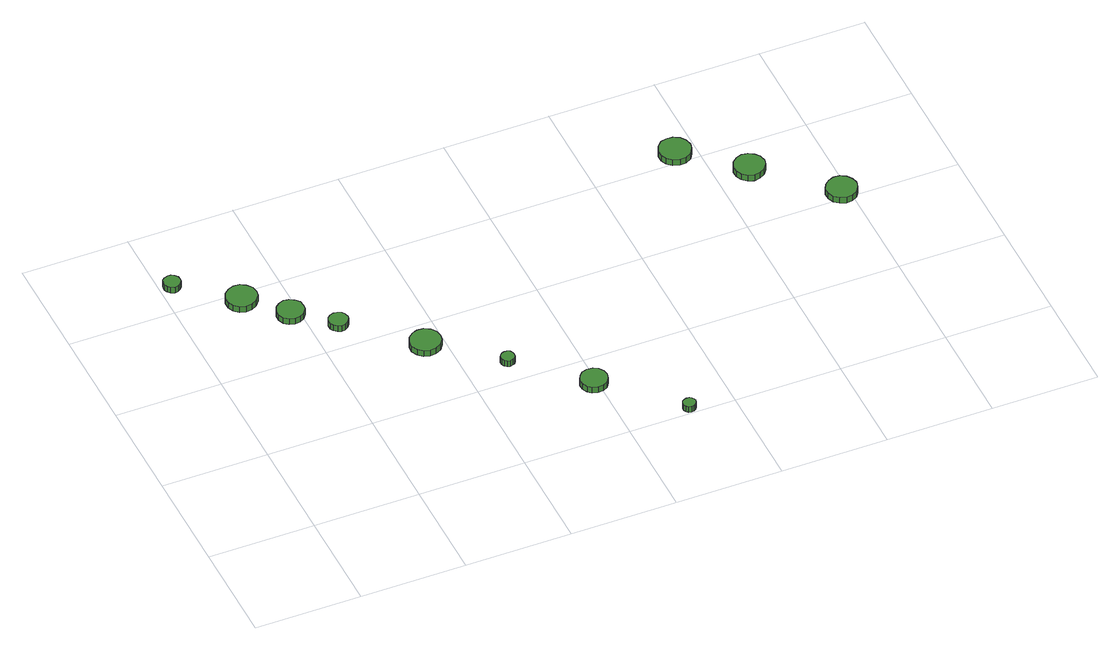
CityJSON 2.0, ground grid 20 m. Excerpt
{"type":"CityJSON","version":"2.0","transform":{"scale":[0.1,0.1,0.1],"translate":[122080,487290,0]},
"CityObjects":{
"tree1":{"type":"SolitaryVegetationObject","attributes":{"function":"something"},"geometry":[{"type":"MultiSurface","lod":"1","boundaries":[[[0,1,2,3,4,5,6,7,8,9,10,11,12,13,14]],[[15,16,17,18,19,20,21,22,23,24,25,26,27,28,29]],[[0,29,28,1]],[[1,28,27,2]],[[2,27,26,3]],[[3,26,25,4]],[[4,25,24,5]],[[5,24,23,6]],[[6,23,22,7]],[[7,22,21,8]],[[8,21,20,9]],[[9,20,19,10]],[[10,19,18,11]],[[11,18,17,12]],[[12,17,16,13]],[[13,16,15,14]],[[14,15,29,0]]]}]},
"tree2":{"type":"SolitaryVegetationObject","attributes":{"function":"something"},"geometry":[{"type":"MultiSurface","lod":"1","boundaries":[[[30,31,32,33,34,35,36,37,38,39,40,41,42,43,44]],[[45,46,47,48,49,50,51,52,53,54,55,56,57,58,59]],[[30,59,58,31]],[[31,58,57,32]],[[32,57,56,33]],[[33,56,55,34]],[[34,55,54,35]],[[35,54,53,36]],[[36,53,52,37]],[[37,52,51,38]],[[38,51,50,39]],[[39,50,49,40]],[[40,49,48,41]],[[41,48,47,42]],[[42,47,46,43]],[[43,46,45,44]],[[44,45,59,30]]]}]},
"tree3":{"type":"SolitaryVegetationObject","attributes":{"function":"something"},"geometry":[{"type":"MultiSurface","lod":"1","boundaries":[[[60,61,62,63,64,65,66,67,68,69,70,71,72,73,74]],[[75,76,77,78,79,80,81,82,83,84,85,86,87,88,89]],[[60,89,88,61]],[[61,88,87,62]],[[62,87,86,63]],[[63,86,85,64]],[[64,85,84,65]],[[65,84,83,66]],[[66,83,82,67]],[[67,82,81,68]],[[68,81,80,69]],[[69,80,79,70]],[[70,79,78,71]],[[71,78,77,72]],[[72,77,76,73]],[[73,76,75,74]],[[74,75,89,60]]]}]},
"tree4":{"type":"SolitaryVegetationObject","attributes":{"function":"something"},"geometry":[{"type":"MultiSurface","lod":"1","boundaries":[[[90,91,92,93,94,95,96,97,98,99,100,101,102,103,104]],[[105,106,107,108,109,110,111,112,113,114,115,116,117,118,119]],[[90,119,118,91]],[[91,118,117,92]],[[92,117,116,93]],[[93,116,115,94]],[[94,115,114,95]],[[95,114,113,96]],[[96,113,112,97]],[[97,112,111,98]],[[98,111,110,99]],[[99,110,109,100]],[[100,109,108,101]],[[101,108,107,102]],[[102,107,106,103]],[[103,106,105,104]],[[104,105,119,90]]]}]},
"tree5":{"type":"SolitaryVegetationObject","attributes":{"function":"something"},"geometry":[{"type":"MultiSurface","lod":"1","boundaries":[[[120,121,122,123,124,125,126,127,128,129,130,131,132,133,134]],[[135,136,137,138,139,140,141,142,143,144,145,146,147,148,149]],[[120,149,148,121]],[[121,148,147,122]],[[122,147,146,123]],[[123,146,145,124]],[[124,145,144,125]],[[125,144,143,126]],[[126,143,142,127]],[[127,142,141,128]],[[128,141,140,129]],[[129,140,139,130]],[[130,139,138,131]],[[131,138,137,132]],[[132,137,136,133]],[[133,136,135,134]],[[134,135,149,120]]]}]},
"tree6":{"type":"SolitaryVegetationObject","attributes":{"function":"something"},"geometry":[{"type":"MultiSurface","lod":"1","boundaries":[[[150,151,152,153,154,155,156,157,158,159,160,161,162,163,164]],[[165,166,167,168,169,170,171,172,173,174,175,176,177,178,179]],[[150,179,178,151]],[[151,178,177,152]],[[152,177,176,153]],[[153,176,175,154]],[[154,175,174,155]],[[155,174,173,156]],[[156,173,172,157]],[[157,172,171,158]],[[158,171,170,159]],[[159,170,169,160]],[[160,169,168,161]],[[161,168,167,162]],[[162,167,166,163]],[[163,166,165,164]],[[164,165,179,150]]]}]},
"tree7":{"type":"SolitaryVegetationObject","attributes":{"function":"something"},"geometry":[{"type":"MultiSurface","lod":"1","boundaries":[[[180,181,182,183,184,185,186,187,188,189,190,191,192,193,194]],[[195,196,197,198,199,200,201,202,203,204,205,206,207,208,209]],[[180,209,208,181]],[[181,208,207,182]],[[182,207,206,183]],[[183,206,205,184]],[[184,205,204,185]],[[185,204,203,186]],[[186,203,202,187]],[[187,202,201,188]],[[188,201,200,189]],[[189,200,199,190]],[[190,199,198,191]],[[191,198,197,192]],[[192,197,196,193]],[[193,196,195,194]],[[194,195,209,180]]]}]},
"tree8":{"type":"SolitaryVegetationObject","attributes":{"function":"something"},"geometry":[{"type":"MultiSurface","lod":"1","boundaries":[[[210,211,212,213,214,215,216,217,218,219,220,221,222,223,224]],[[225,226,227,228,229,230,231,232,233,234,235,236,237,238,239]],[[210,239,238,211]],[[211,238,237,212]],[[212,237,236,213]],[[213,236,235,214]],[[214,235,234,215]],[[215,234,233,216]],[[216,233,232,217]],[[217,232,231,218]],[[218,231,230,219]],[[219,230,229,220]],[[220,229,228,221]],[[221,228,227,222]],[[222,227,226,223]],[[223,226,225,224]],[[224,225,239,210]]]}]},
"tree9":{"type":"SolitaryVegetationObject","attributes":{"function":"something"},"geometry":[{"type":"MultiSurface","lod":"1","boundaries":[[[240,241,242,243,244,245,246,247,248,249,250,251,252,253,254]],[[255,256,257,258,259,260,261,262,263,264,265,266,267,268,269]],[[240,269,268,241]],[[241,268,267,242]],[[242,267,266,243]],[[243,266,265,244]],[[244,265,264,245]],[[245,264,263,246]],[[246,263,262,247]],[[247,262,261,248]],[[248,261,260,249]],[[249,260,259,250]],[[250,259,258,251]],[[251,258,257,252]],[[252,257,256,253]],[[253,256,255,254]],[[254,255,269,240]]]}]},
"tree10":{"type":"SolitaryVegetationObject","attributes":{"function":"something"},"geometry":[{"type":"MultiSurface","lod":"1","boundaries":[[[270,271,272,273,274,275,276,277,278,279,280,281,282,283,284]],[[285,286,287,288,289,290,291,292,293,294,295,296,297,298,299]],[[270,299,298,271]],[[271,298,297,272]],[[272,297,296,273]],[[273,296,295,274]],[[274,295,294,275]],[[275,294,293,276]],[[276,293,292,277]],[[277,292,291,278]],[[278,291,290,279]],[[279,290,289,280]],[[280,289,288,281]],[[281,288,287,282]],[[282,287,286,283]],[[283,286,285,284]],[[284,285,299,270]]]}]},
"tree11":{"type":"SolitaryVegetationObject","attributes":{"function":"something"},"geometry":[{"type":"MultiSurface","lod":"1","boundaries":[[[300,301,302,303,304,305,306,307,308,309,310,311,312,313,314]],[[315,316,317,318,319,320,321,322,323,324,325,326,327,328,329]],[[300,329,328,301]],[[301,328,327,302]],[[302,327,326,303]],[[303,326,325,304]],[[304,325,324,305]],[[305,324,323,306]],[[306,323,322,307]],[[307,322,321,308]],[[308,321,320,309]],[[309,320,319,310]],[[310,319,318,311]],[[311,318,317,312]],[[312,317,316,313]],[[313,316,315,314]],[[314,315,329,300]]]}]}
},
"vertices":[
[38,660,16],[37,667,16],[33,672,16],[27,676,16],[21,676,16],[14,674,16],[9,670,16],[7,664,16],[7,657,16],[9,651,16],[14,646,16],[21,644,16],[27,645,16],[33,648,16],[37,654,16],[37,654,3],[33,648,3],[27,645,3],[21,644,3],[14,646,3],[9,651,3],[7,657,3],[7,664,3],[9,670,3],[14,674,3],[21,676,3],[27,676,3],[33,672,3],[37,667,3],[38,660,3],
[146,576,17],[144,588,17],[136,598,17],[126,604,17],[114,605,17],[103,601,17],[94,593,17],[89,582,17],[89,570,17],[94,559,17],[103,551,17],[114,548,17],[126,549,17],[136,555,17],[144,565,17],[144,565,4],[136,555,4],[126,549,4],[114,548,4],[103,551,4],[94,559,4],[89,570,4],[89,582,4],[94,593,4],[103,601,4],[114,605,4],[126,604,4],[136,598,4],[144,588,4],[146,576,4],
[207,511,16],[205,522,16],[198,530,16],[189,535,16],[179,537,16],[169,533,16],[161,526,16],[157,517,16],[157,506,16],[161,496,16],[169,489,16],[179,486,16],[189,487,16],[198,492,16],[205,501,16],[205,501,3],[198,492,3],[189,487,3],[179,486,3],[169,489,3],[161,496,3],[157,506,3],[157,517,3],[161,526,3],[169,533,3],[179,537,3],[189,535,3],[198,530,3],[205,522,3],[207,511,3],
[266,455,15],[264,463,15],[260,469,15],[253,472,15],[246,473,15],[239,471,15],[233,466,15],[230,459,15],[230,451,15],[233,445,15],[239,439,15],[246,437,15],[253,438,15],[260,442,15],[264,448,15],[264,448,2],[260,442,2],[253,438,2],[246,437,2],[239,439,2],[233,445,2],[230,451,2],[230,459,2],[233,466,2],[239,471,2],[246,473,2],[253,472,2],[260,469,2],[264,463,2],[266,455,2],
[393,345,15],[391,357,15],[384,367,15],[373,373,15],[361,374,15],[350,370,15],[341,362,15],[336,351,15],[336,339,15],[341,328,15],[350,320,15],[361,317,15],[373,318,15],[384,324,15],[391,334,15],[391,334,2],[384,324,2],[373,318,2],[361,317,2],[350,320,2],[341,328,2],[336,339,2],[336,351,2],[341,362,2],[350,370,2],[361,374,2],[373,373,2],[384,367,2],[391,357,2],[393,345,2],
[491,249,15],[490,254,15],[487,259,15],[482,261,15],[477,262,15],[472,260,15],[468,257,15],[465,252,15],[465,246,15],[468,241,15],[472,238,15],[477,236,15],[482,237,15],[487,239,15],[490,244,15],[490,244,2],[487,239,2],[482,237,2],[477,236,2],[472,238,2],[468,241,2],[465,246,2],[465,252,2],[468,257,2],[472,260,2],[477,262,2],[482,261,2],[487,259,2],[490,254,2],[491,249,2],
[618,138,14],[616,148,14],[610,157,14],[601,162,14],[590,163,14],[580,160,14],[573,153,14],[568,143,14],[568,133,14],[573,123,14],[580,116,14],[590,113,14],[601,114,14],[610,119,14],[616,128,14],[616,128,1],[610,119,1],[601,114,1],[590,113,1],[580,116,1],[573,123,1],[568,133,1],[568,143,1],[573,153,1],[580,160,1],[590,163,1],[601,162,1],[610,157,1],[616,148,1],[618,138,1],
[731,13,15],[730,17,15],[727,21,15],[723,24,15],[718,24,15],[713,23,15],[709,20,15],[707,15,15],[707,10,15],[709,6,15],[713,2,15],[718,1,15],[723,1,15],[727,4,15],[730,8,15],[730,8,2],[727,4,2],[723,1,2],[718,1,2],[713,2,2],[709,6,2],[707,10,2],[707,15,2],[709,20,2],[713,23,2],[718,24,2],[723,24,2],[727,21,2],[730,17,2],[731,13,2],
[990,621,15],[987,633,15],[980,643,15],[969,649,15],[957,650,15],[945,647,15],[936,638,15],[931,627,15],[931,614,15],[936,603,15],[945,595,15],[957,591,15],[969,592,15],[980,598,15],[987,609,15],[987,609,2],[980,598,2],[969,592,2],[957,591,2],[945,595,2],[936,603,2],[931,614,2],[931,627,2],[936,638,2],[945,647,2],[957,650,2],[969,649,2],[980,643,2],[987,633,2],[990,621,2],
[1091,531,15],[1088,543,15],[1081,552,15],[1071,558,15],[1059,560,15],[1048,556,15],[1039,548,15],[1034,537,15],[1034,525,15],[1039,514,15],[1048,506,15],[1059,502,15],[1071,504,15],[1081,510,15],[1088,519,15],[1088,519,2],[1081,510,2],[1071,504,2],[1059,502,2],[1048,506,2],[1039,514,2],[1034,525,2],[1034,537,2],[1039,548,2],[1048,556,2],[1059,560,2],[1071,558,2],[1081,552,2],[1088,543,2],[1091,531,2],
[1215,416,13],[1212,427,13],[1205,437,13],[1195,443,13],[1183,444,13],[1172,440,13],[1163,432,13],[1158,422,13],[1158,410,13],[1163,399,13],[1172,391,13],[1183,387,13],[1195,388,13],[1205,394,13],[1212,404,13],[1212,404,0],[1205,394,0],[1195,388,0],[1183,387,0],[1172,391,0],[1163,399,0],[1158,410,0],[1158,422,0],[1163,432,0],[1172,440,0],[1183,444,0],[1195,443,0],[1205,437,0],[1212,427,0],[1215,416,0]
]}
